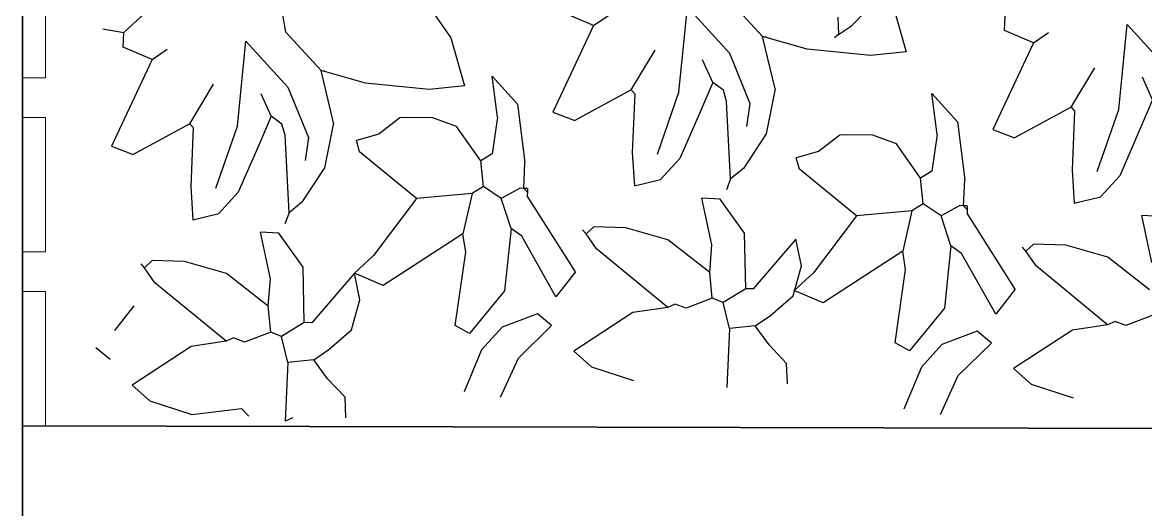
# Model space of a CAD drawing. Header units: inches. Extents: x 140.5 to 186.8, y 19 to 37.2.
# Drawn here: x 157.096 to 158.069, y 29.913 to 30.335 of the extents above; entities that cross this region are included whole.
import ezdxf

# ---------------------------------------------------------------- set-up
doc = ezdxf.new("R2010")
doc.units = ezdxf.units.IN
doc.header["$MEASUREMENT"] = 0
doc.layers.add('A-FURN', color=8, linetype='Continuous', lineweight=18)
doc.layers.add('A-WALL-FULL', color=7, linetype='Continuous', lineweight=35)
doc.layers.add('VERDE_siepe', color=96, linetype='Continuous')

msp = doc.modelspace()

# ---------------------------------------------------------------- linework, layer by layer
at = {"layer": 'A-FURN'}
for p, q in [((157.09596, 30.28669), (157.09596, 30.40304)), ((157.11596, 30.28669), (157.11596, 30.40304)), ((157.09596, 30.28669), (157.11596, 30.28669)), ((157.09596, 30.1361), (157.09596, 30.25246)), ((157.09596, 30.25246), (157.11596, 30.25246)), ((157.11596, 30.1361), (157.11596, 30.25246)), ((157.09596, 30.1361), (157.11596, 30.1361)), ((157.09596, 29.98551), (157.09596, 30.10187)), ((157.09596, 30.10187), (157.11596, 30.10187)), ((157.11596, 30.10187), (157.11596, 29.98547))]:
    msp.add_line(p, q, dxfattribs=at)
at = {"layer": 'A-WALL-FULL'}
for p, q in [((157.09596, 33.56732), (157.09596, 21.59633)), ((157.09596, 29.98551), (157.09596, 29.98551)), ((157.09596, 29.98551), (159.34596, 29.98061))]:
    msp.add_line(p, q, dxfattribs=at)
at = {"layer": 'VERDE_siepe'}
for p, q in [((157.32416, 30.32639), (157.31654, 30.37141)), ((157.21694, 30.3566), (157.18369, 30.32612)), ((157.44682, 30.3502), (157.46707, 30.32146)), ((157.73721, 30.32252), (157.70674, 30.35576)), ((157.84966, 30.35084), (157.86166, 30.30927)), ((157.5908, 30.33209), (157.56572, 30.34276)), ((157.5908, 30.33209), (157.60395, 30.34109)), ((157.66479, 30.27434), (157.67209, 30.34805)), ((157.67209, 30.34805), (157.70845, 30.30816)), ((157.81437, 30.33169), (157.82788, 30.34576)), ((157.94677, 30.32774), (157.94733, 30.34048)), ((157.5908, 30.33209), (157.5556, 30.25701)), ((157.80241, 30.33925), (157.80298, 30.32443)), ((157.80298, 30.32443), (157.81437, 30.33169)), ((158.04584, 30.25932), (158.05314, 30.33303)), ((158.05314, 30.33303), (158.0895, 30.29314)), ((157.1655, 30.32933), (157.18369, 30.32612)), ((157.18313, 30.31338), (157.18369, 30.32612)), ((157.35462, 30.29314), (157.32416, 30.32639)), ((157.46707, 30.32146), (157.47908, 30.2799)), ((157.73721, 30.32252), (157.74041, 30.32238)), ((157.74802, 30.27735), (157.73721, 30.32252)), ((157.77577, 30.31155), (157.73721, 30.32252)), ((157.80298, 30.32443), (157.79966, 30.32139)), ((157.97185, 30.31707), (157.94677, 30.32774)), ((157.97185, 30.31707), (157.985, 30.32607)), ((157.20821, 30.30271), (157.18313, 30.31338)), ((157.20821, 30.30271), (157.22137, 30.31171)), ((157.28221, 30.24497), (157.2895, 30.31868)), ((157.2895, 30.31868), (157.32586, 30.27878)), ((157.83082, 30.30622), (157.77577, 30.31155)), ((157.97185, 30.31707), (157.93665, 30.24199)), ((157.20821, 30.30271), (157.17302, 30.22764)), ((157.62348, 30.27639), (157.64413, 30.31061)), ((157.69399, 30.2829), (157.68527, 30.30243)), ((157.70845, 30.30816), (157.72627, 30.26452)), ((157.86166, 30.30927), (157.83082, 30.30622)), ((157.35462, 30.29314), (157.35782, 30.293)), ((157.36543, 30.24798), (157.35462, 30.29314)), ((157.39318, 30.28218), (157.35462, 30.29314)), ((158.00453, 30.26137), (158.02518, 30.29559)), ((157.44823, 30.27684), (157.39318, 30.28218)), ((157.50754, 30.25272), (157.50294, 30.28827)), ((157.50294, 30.28827), (157.52491, 30.26386)), ((157.69399, 30.2829), (157.68332, 30.25783)), ((157.70327, 30.27611), (157.69399, 30.2829)), ((158.07504, 30.26788), (158.06632, 30.28741)), ((157.2409, 30.24702), (157.26154, 30.28123)), ((157.3114, 30.25352), (157.30268, 30.27305)), ((157.32586, 30.27878), (157.34368, 30.23514)), ((157.47908, 30.2799), (157.44823, 30.27684)), ((157.62348, 30.27639), (157.57444, 30.2498)), ((157.62348, 30.27639), (157.62653, 30.27307)), ((157.62653, 30.27307), (157.62431, 30.2221)), ((157.64612, 30.22061), (157.66479, 30.27434)), ((157.70604, 30.26642), (157.70327, 30.27611)), ((157.74802, 30.27735), (157.74033, 30.23834)), ((157.88859, 30.2377), (157.88399, 30.27325)), ((157.88399, 30.27325), (157.90596, 30.24884)), ((157.52491, 30.26386), (157.53135, 30.21338)), ((157.7095, 30.19923), (157.70604, 30.26642)), ((157.72627, 30.26452), (157.72336, 30.24452)), ((158.07504, 30.26788), (158.06437, 30.24281)), ((157.3114, 30.25352), (157.30073, 30.22845)), ((157.32068, 30.24674), (157.3114, 30.25352)), ((157.50754, 30.25272), (157.50295, 30.221)), ((157.5556, 30.25701), (157.57444, 30.2498)), ((157.68332, 30.25783), (157.66558, 30.2171)), ((158.00453, 30.26137), (157.95549, 30.23478)), ((158.00453, 30.26137), (158.00758, 30.25805)), ((158.00758, 30.25805), (158.00536, 30.20708)), ((158.02717, 30.20559), (158.04584, 30.25932)), ((157.2409, 30.24702), (157.19185, 30.22043)), ((157.2409, 30.24702), (157.24394, 30.2437)), ((157.24394, 30.2437), (157.24172, 30.19272)), ((157.26354, 30.19123), (157.28221, 30.24497)), ((157.32345, 30.23704), (157.32068, 30.24674)), ((157.36543, 30.24798), (157.35774, 30.20896)), ((157.42305, 30.25217), (157.40474, 30.23805)), ((157.45071, 30.25243), (157.42305, 30.25217)), ((157.47207, 30.24469), (157.45071, 30.25243)), ((157.49312, 30.21504), (157.47207, 30.24469)), ((157.90596, 30.24884), (157.9124, 30.19836)), ((157.32691, 30.16986), (157.32345, 30.23704)), ((157.34368, 30.23514), (157.34077, 30.21514)), ((157.40474, 30.23805), (157.38535, 30.23252)), ((157.74033, 30.23834), (157.7206, 30.20842)), ((157.8041, 30.23715), (157.7858, 30.22303)), ((157.83176, 30.23741), (157.8041, 30.23715)), ((157.85312, 30.22967), (157.83176, 30.23741)), ((157.88859, 30.2377), (157.884, 30.20598)), ((157.93665, 30.24199), (157.95549, 30.23478)), ((158.06437, 30.24281), (158.04663, 30.20208)), ((157.17302, 30.22764), (157.19185, 30.22043)), ((157.30073, 30.22845), (157.28299, 30.18772)), ((157.38812, 30.22282), (157.38535, 30.23252)), ((157.87417, 30.20002), (157.85312, 30.22967)), ((157.43743, 30.18236), (157.38812, 30.22282)), ((157.50295, 30.221), (157.49312, 30.21504)), ((157.49534, 30.1926), (157.49312, 30.21504)), ((157.62431, 30.2221), (157.62624, 30.19329)), ((157.66558, 30.2171), (157.64882, 30.19868)), ((157.7858, 30.22303), (157.7664, 30.2175)), ((157.76917, 30.2078), (157.7664, 30.2175)), ((157.35774, 30.20896), (157.33801, 30.17904)), ((157.53038, 30.19108), (157.53135, 30.21338)), ((157.7206, 30.20842), (157.7095, 30.19923)), ((157.81848, 30.16735), (157.76917, 30.2078)), ((157.884, 30.20598), (157.87417, 30.20002)), ((158.00536, 30.20708), (158.00729, 30.17827)), ((157.62624, 30.19329), (157.64882, 30.19868)), ((157.7095, 30.19923), (157.7059, 30.18981)), ((157.87639, 30.17759), (157.87417, 30.20002)), ((157.91143, 30.17606), (157.9124, 30.19836)), ((158.04663, 30.20208), (158.02987, 30.18366)), ((157.24172, 30.19272), (157.24365, 30.16391)), ((157.28299, 30.18772), (157.26624, 30.1693)), ((157.4855, 30.18665), (157.43743, 30.18236)), ((157.4855, 30.18665), (157.4776, 30.15188)), ((157.49534, 30.1926), (157.4855, 30.18665)), ((157.51084, 30.18235), (157.49534, 30.1926)), ((157.5272, 30.19122), (157.51084, 30.18235)), ((157.53038, 30.19108), (157.5272, 30.19122)), ((157.53357, 30.19094), (157.53038, 30.19108)), ((157.53343, 30.18776), (157.53038, 30.19108)), ((157.53343, 30.18776), (157.53329, 30.18456)), ((157.57511, 30.1189), (157.53329, 30.18456)), ((157.53357, 30.19094), (157.53343, 30.18776)), ((157.33801, 30.17904), (157.32691, 30.16986)), ((157.43743, 30.18236), (157.40016, 30.13291)), ((157.51929, 30.15644), (157.51084, 30.18235)), ((157.7006, 30.18184), (157.68468, 30.18253)), ((157.69339, 30.14208), (157.68468, 30.18253)), ((157.72166, 30.15219), (157.7006, 30.18184)), ((157.87639, 30.17759), (157.86655, 30.17163)), ((157.8919, 30.16733), (157.87639, 30.17759)), ((157.90825, 30.1762), (157.8919, 30.16733)), ((157.91143, 30.17606), (157.90825, 30.1762)), ((157.91462, 30.17592), (157.91143, 30.17606)), ((157.91448, 30.17274), (157.91143, 30.17606)), ((157.91462, 30.17592), (157.91448, 30.17274)), ((158.00729, 30.17827), (158.02987, 30.18366)), ((157.24365, 30.16391), (157.26624, 30.1693)), ((157.32691, 30.16986), (157.32331, 30.16044)), ((157.81848, 30.16735), (157.78121, 30.11789)), ((157.86655, 30.17163), (157.81848, 30.16735)), ((157.86655, 30.17163), (157.85865, 30.13687)), ((157.90034, 30.14143), (157.8919, 30.16733)), ((157.91448, 30.17274), (157.91434, 30.16954)), ((157.95616, 30.10388), (157.91434, 30.16954)), ((158.08165, 30.16682), (158.06573, 30.16752)), ((158.07444, 30.12706), (158.06573, 30.16752)), ((157.51929, 30.15644), (157.51375, 30.10243)), ((157.52857, 30.14966), (157.51929, 30.15644)), ((157.59103, 30.15789), (157.58438, 30.15179)), ((157.6188, 30.15705), (157.59103, 30.15789)), ((157.6552, 30.14667), (157.6188, 30.15705)), ((157.31801, 30.15246), (157.30209, 30.15316)), ((157.3108, 30.1127), (157.30209, 30.15316)), ((157.33907, 30.12282), (157.31801, 30.15246)), ((157.4776, 30.15188), (157.40861, 30.10701)), ((157.48009, 30.13581), (157.4776, 30.15188)), ((157.55822, 30.09729), (157.52857, 30.14966)), ((157.58438, 30.15179), (157.58133, 30.15511)), ((157.59338, 30.13863), (157.58438, 30.15179)), ((157.69146, 30.1184), (157.6552, 30.14667)), ((157.72276, 30.10426), (157.72166, 30.15219)), ((157.76612, 30.14706), (157.72914, 30.10399)), ((157.77092, 30.12404), (157.76612, 30.14706)), ((157.65502, 30.08806), (157.59338, 30.13863)), ((157.69146, 30.1184), (157.69339, 30.14208)), ((157.85865, 30.13687), (157.78966, 30.09199)), ((157.86114, 30.12079), (157.85865, 30.13687)), ((157.90034, 30.14143), (157.8948, 30.08741)), ((157.90962, 30.13464), (157.90034, 30.14143)), ((157.96543, 30.13677), (157.96238, 30.14009)), ((157.97208, 30.14287), (157.96543, 30.13677)), ((157.97443, 30.12361), (157.96543, 30.13677)), ((157.99985, 30.14204), (157.97208, 30.14287)), ((158.03625, 30.13165), (157.99985, 30.14204)), ((157.20844, 30.12851), (157.20179, 30.12241)), ((157.23621, 30.12768), (157.20844, 30.12851)), ((157.27261, 30.1173), (157.23621, 30.12768)), ((157.40016, 30.13291), (157.38353, 30.11768)), ((157.47094, 30.07236), (157.48009, 30.13581)), ((157.93927, 30.08227), (157.90962, 30.13464)), ((158.07251, 30.10338), (158.03625, 30.13165)), ((157.20179, 30.12241), (157.19874, 30.12574)), ((157.21079, 30.10926), (157.20179, 30.12241)), ((157.30887, 30.08902), (157.27261, 30.1173)), ((157.34017, 30.07489), (157.33907, 30.12282)), ((157.38353, 30.11768), (157.34655, 30.07461)), ((157.38833, 30.09466), (157.38353, 30.11768)), ((157.40861, 30.10701), (157.38353, 30.11768)), ((157.57511, 30.1189), (157.55822, 30.09729)), ((157.69367, 30.09596), (157.69146, 30.11839)), ((157.76364, 30.09797), (157.77092, 30.12404)), ((157.78121, 30.11789), (157.76458, 30.10266)), ((157.85199, 30.05735), (157.86114, 30.12079)), ((158.03607, 30.07305), (157.97443, 30.12361)), ((157.27243, 30.05869), (157.21079, 30.10926)), ((157.30887, 30.08902), (157.3108, 30.1127)), ((157.51375, 30.10243), (157.48341, 30.06544)), ((157.72276, 30.10426), (157.70309, 30.09235)), ((157.72914, 30.10399), (157.72276, 30.10426)), ((157.74409, 30.08098), (157.76364, 30.09797)), ((157.78966, 30.09199), (157.76458, 30.10266)), ((157.95616, 30.10388), (157.93927, 30.08227)), ((157.19253, 30.08953), (157.17563, 30.06791)), ((157.31108, 30.06658), (157.30887, 30.08902)), ((157.38105, 30.06859), (157.38833, 30.09466)), ((157.65502, 30.08806), (157.6248, 30.0835)), ((157.66153, 30.09097), (157.65502, 30.08806)), ((157.67095, 30.08737), (157.66153, 30.09097)), ((157.69367, 30.09596), (157.67095, 30.08737)), ((157.70309, 30.09235), (157.69367, 30.09596)), ((157.70849, 30.06977), (157.70309, 30.09235)), ((157.8948, 30.08741), (157.86446, 30.05042)), ((157.54214, 30.08235), (157.51153, 30.07103)), ((157.55447, 30.07224), (157.54214, 30.08235)), ((157.6248, 30.0835), (157.57356, 30.05012)), ((157.73093, 30.07198), (157.74409, 30.08098)), ((158.07472, 30.08094), (158.052, 30.07235)), ((157.34017, 30.07489), (157.3205, 30.06297)), ((157.34655, 30.07461), (157.34017, 30.07489)), ((157.3615, 30.05161), (157.38105, 30.06859)), ((157.48341, 30.06544), (157.47094, 30.07236)), ((157.51153, 30.07103), (157.49378, 30.05128)), ((157.52571, 30.04403), (157.55447, 30.07224)), ((157.70849, 30.06977), (157.70627, 30.0188)), ((157.73093, 30.07198), (157.70849, 30.06977)), ((157.74298, 30.0555), (157.73093, 30.07198)), ((158.00585, 30.06848), (157.95461, 30.0351)), ((158.03607, 30.07304), (158.00585, 30.06848)), ((158.04258, 30.07595), (158.03607, 30.07305)), ((158.052, 30.07235), (158.04258, 30.07595)), ((157.27243, 30.05869), (157.24221, 30.05412)), ((157.27895, 30.06159), (157.27243, 30.05869)), ((157.28837, 30.05799), (157.27895, 30.06159)), ((157.31108, 30.06658), (157.28837, 30.05799)), ((157.3205, 30.06297), (157.31108, 30.06658)), ((157.3259, 30.04039), (157.3205, 30.06297)), ((157.92319, 30.06733), (157.89258, 30.05601)), ((157.93552, 30.05722), (157.92319, 30.06733)), ((157.17188, 30.04286), (157.15955, 30.05297)), ((157.24221, 30.05412), (157.19097, 30.02074)), ((157.34834, 30.0426), (157.3615, 30.05161)), ((157.49378, 30.05128), (157.47854, 30.01489)), ((157.57357, 30.05011), (157.58893, 30.03668)), ((157.75802, 30.03958), (157.74298, 30.0555)), ((157.86446, 30.05042), (157.85199, 30.05735)), ((157.89258, 30.05601), (157.87483, 30.03626)), ((157.90676, 30.02901), (157.93552, 30.05722)), ((157.3259, 30.04039), (157.32368, 29.98942)), ((157.34834, 30.0426), (157.3259, 30.04039)), ((157.36039, 30.02612), (157.34834, 30.0426)), ((157.51027, 30.01032), (157.52571, 30.04403)), ((157.75879, 30.02196), (157.75802, 30.03958)), ((157.58893, 30.03668), (157.62532, 30.02484)), ((157.87483, 30.03626), (157.85959, 29.99987)), ((157.89132, 29.9953), (157.90676, 30.02901)), ((157.95462, 30.03509), (157.96998, 30.02166)), ((157.19098, 30.02074), (157.20635, 30.0073)), ((157.37544, 30.0102), (157.36039, 30.02612)), ((157.96998, 30.02166), (158.00637, 30.00983)), ((157.3762, 29.99258), (157.37544, 30.0102)), ((157.20635, 30.0073), (157.24273, 29.99547)), ((157.24273, 29.99547), (157.28586, 30.00064)), ((157.29195, 29.99399), (157.28586, 30.00064)), ((157.33019, 29.99232), (157.32368, 29.98942))]:
    msp.add_line(p, q, dxfattribs=at)

doc.saveas('drawing.dxf')
